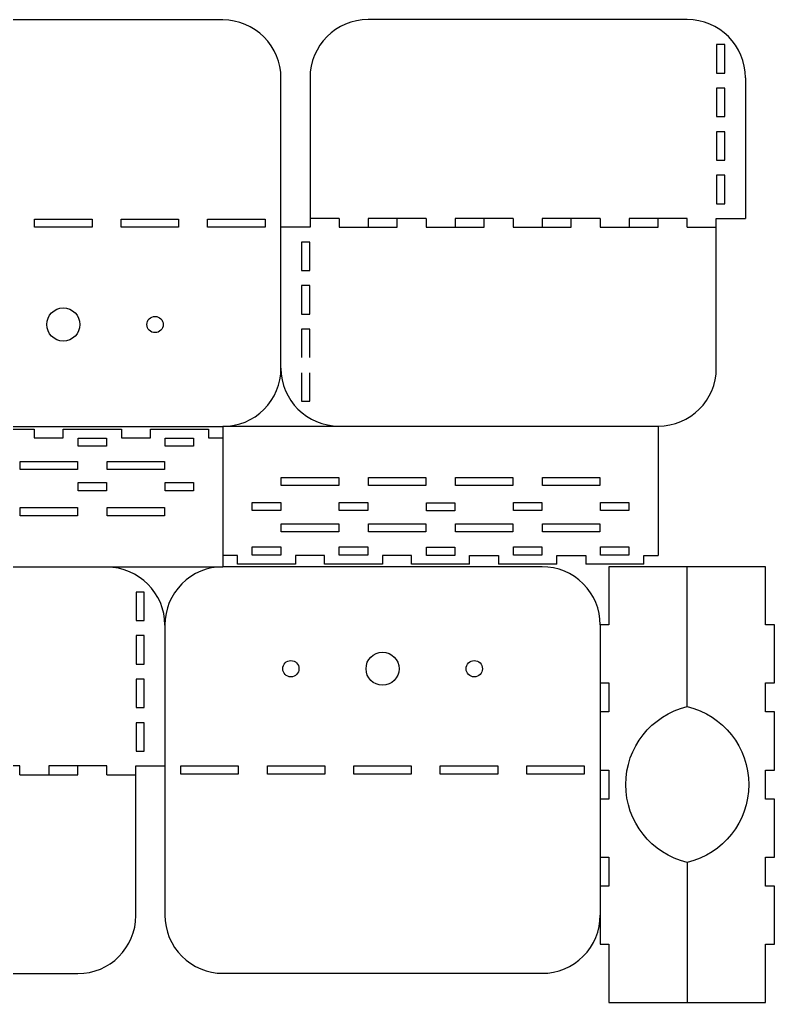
# Model space of a CAD drawing. Header units: millimetres. Extents: x 109 to 637, y -117 to 231.
# Drawn here: x 376.7 to 636.8, y -117 to 221.4 of the extents above; entities that cross this region are included whole.
import ezdxf

# ---------------------------------------------------------------- set-up
doc = ezdxf.new("R2010")
doc.units = ezdxf.units.MM
doc.header["$MEASUREMENT"] = 0

msp = doc.modelspace()

# ---------------------------------------------------------------- linework, layer by layer
for p, q in [((606.78, 221.44), (496.78, 221.44)), ((619.68, 212.84), (616.88, 212.84)), ((616.88, 212.84), (616.88, 203.04)), ((619.68, 203.04), (619.68, 212.84)), ((476.78, 201.44), (476.78, 149.94)), ((616.88, 203.04), (619.68, 203.04)), ((626.78, 201.44), (626.78, 152.94)), ((619.68, 197.84), (616.88, 197.84)), ((616.88, 197.84), (616.88, 188.04)), ((619.68, 188.04), (619.68, 197.84)), ((616.88, 188.04), (619.68, 188.04)), ((619.68, 182.84), (616.88, 182.84)), ((616.88, 182.84), (616.88, 173.04)), ((619.68, 173.04), (619.68, 182.84)), ((616.88, 173.04), (619.68, 173.04)), ((619.68, 167.84), (616.88, 167.84)), ((616.88, 167.84), (616.88, 158.04)), ((619.68, 158.04), (619.68, 167.84)), ((616.88, 158.04), (619.68, 158.04)), ((486.78, 152.94), (476.78, 152.94)), ((486.78, 152.94), (486.78, 149.94)), ((516.78, 152.94), (496.78, 152.94)), ((496.78, 152.94), (496.78, 149.94)), ((506.78, 149.94), (506.78, 152.94)), ((516.78, 152.94), (516.78, 149.94)), ((546.78, 152.94), (526.78, 152.94)), ((526.78, 152.94), (526.78, 149.94)), ((536.78, 149.94), (536.78, 152.94)), ((546.78, 152.94), (546.78, 149.94)), ((576.78, 152.94), (556.78, 152.94)), ((556.78, 152.94), (556.78, 149.94)), ((566.78, 149.94), (566.78, 152.94)), ((576.78, 152.94), (576.78, 149.94)), ((606.78, 152.94), (586.78, 152.94)), ((586.78, 152.94), (586.78, 149.94)), ((596.78, 149.94), (596.78, 152.94)), ((606.78, 149.94), (606.78, 152.94)), ((616.78, 101.44), (616.78, 152.94)), ((616.78, 152.94), (626.78, 152.94)), ((476.78, 149.94), (466.78, 149.94)), ((486.78, 149.94), (506.78, 149.94)), ((516.78, 149.94), (536.78, 149.94)), ((546.78, 149.94), (566.78, 149.94)), ((576.78, 149.94), (596.78, 149.94)), ((606.78, 149.94), (616.78, 149.94)), ((476.68, 144.84), (473.88, 144.84)), ((473.88, 144.84), (473.88, 135.04)), ((476.68, 135.04), (476.68, 144.84)), ((473.88, 135.04), (476.68, 135.04)), ((476.68, 129.84), (473.88, 129.84)), ((473.88, 129.84), (473.88, 120.04)), ((476.68, 120.04), (476.68, 129.84)), ((473.88, 120.04), (476.68, 120.04)), ((476.68, 114.84), (473.88, 114.84)), ((473.88, 114.84), (473.88, 105.04)), ((476.68, 105.04), (476.68, 114.84)), ((473.88, 99.84), (473.88, 90.04)), ((476.68, 90.04), (476.68, 99.84)), ((473.88, 90.04), (476.68, 90.04)), ((446.78, 81.44), (446.78, 32.89)), ((446.78, 81.44), (596.78, 81.44)), ((596.78, 81.44), (596.78, 36.94)), ((361.78, 80.39), (381.78, 80.39)), ((381.78, 80.39), (381.78, 77.39)), ((391.78, 80.39), (411.78, 80.39)), ((391.78, 77.39), (391.78, 80.39)), ((411.78, 80.39), (411.78, 77.39)), ((421.78, 80.39), (441.78, 80.39)), ((421.78, 77.39), (421.78, 80.39)), ((441.78, 80.39), (441.78, 77.39)), ((381.78, 77.39), (391.78, 77.39)), ((396.88, 74.49), (396.88, 77.29)), ((396.88, 77.29), (406.68, 77.29)), ((406.68, 74.49), (396.88, 74.49)), ((406.68, 77.29), (406.68, 74.49)), ((411.78, 77.39), (421.78, 77.39)), ((426.88, 74.49), (426.88, 77.29)), ((426.88, 77.29), (436.68, 77.29)), ((436.68, 74.49), (426.88, 74.49)), ((436.68, 77.29), (436.68, 74.49)), ((441.78, 77.39), (446.78, 77.39)), ((376.88, 66.49), (376.88, 69.29)), ((376.88, 69.29), (396.68, 69.29)), ((396.68, 69.29), (396.68, 66.49)), ((406.88, 66.49), (406.88, 69.29)), ((406.88, 69.29), (426.68, 69.29)), ((426.68, 69.29), (426.68, 66.49)), ((396.68, 66.49), (376.88, 66.49)), ((426.68, 66.49), (406.88, 66.49)), ((396.88, 59.19), (396.88, 61.99)), ((396.88, 61.99), (406.68, 61.99)), ((406.68, 61.99), (406.68, 59.19)), ((426.88, 59.19), (426.88, 61.99)), ((426.88, 61.99), (436.68, 61.99)), ((436.68, 61.99), (436.68, 59.19)), ((466.88, 60.94), (466.88, 63.74)), ((466.88, 63.74), (486.68, 63.74)), ((486.68, 60.94), (466.88, 60.94)), ((486.68, 63.74), (486.68, 60.94)), ((496.88, 60.94), (496.88, 63.74)), ((496.88, 63.74), (516.68, 63.74)), ((516.68, 60.94), (496.88, 60.94)), ((516.68, 63.74), (516.68, 60.94)), ((526.88, 60.94), (526.88, 63.74)), ((526.88, 63.74), (546.68, 63.74)), ((546.68, 60.94), (526.88, 60.94)), ((546.68, 63.74), (546.68, 60.94)), ((556.88, 60.94), (556.88, 63.74)), ((556.88, 63.74), (576.68, 63.74)), ((576.68, 60.94), (556.88, 60.94)), ((576.68, 63.74), (576.68, 60.94)), ((406.68, 59.19), (396.88, 59.19)), ((436.68, 59.19), (426.88, 59.19)), ((456.88, 52.34), (456.88, 55.14)), ((456.88, 55.14), (466.68, 55.14)), ((466.68, 55.14), (466.68, 52.34)), ((486.88, 52.34), (486.88, 55.14)), ((486.88, 55.14), (496.68, 55.14)), ((496.68, 55.14), (496.68, 52.34)), ((516.88, 52.24), (516.88, 55.04)), ((516.88, 55.04), (526.68, 55.04)), ((526.68, 55.04), (526.68, 52.24)), ((546.88, 52.34), (546.88, 55.14)), ((546.88, 55.14), (556.68, 55.14)), ((556.68, 55.14), (556.68, 52.34)), ((576.88, 52.34), (576.88, 55.14)), ((576.88, 55.14), (586.68, 55.14)), ((586.68, 55.14), (586.68, 52.34)), ((376.88, 50.59), (376.88, 53.39)), ((376.88, 53.39), (396.68, 53.39)), ((396.68, 53.39), (396.68, 50.59)), ((406.88, 50.59), (406.88, 53.39)), ((406.88, 53.39), (426.68, 53.39)), ((426.68, 53.39), (426.68, 50.59)), ((466.68, 52.34), (456.88, 52.34)), ((496.68, 52.34), (486.88, 52.34)), ((526.68, 52.24), (516.88, 52.24)), ((556.68, 52.34), (546.88, 52.34)), ((586.68, 52.34), (576.88, 52.34)), ((396.68, 50.59), (376.88, 50.59)), ((426.68, 50.59), (406.88, 50.59)), ((466.88, 45.04), (466.88, 47.84)), ((466.88, 47.84), (486.68, 47.84)), ((486.68, 47.84), (486.68, 45.04)), ((496.88, 45.04), (496.88, 47.84)), ((496.88, 47.84), (516.68, 47.84)), ((516.68, 47.84), (516.68, 45.04)), ((526.88, 45.04), (526.88, 47.84)), ((526.88, 47.84), (546.68, 47.84)), ((546.68, 47.84), (546.68, 45.04)), ((556.88, 45.04), (556.88, 47.84)), ((556.88, 47.84), (576.68, 47.84)), ((576.68, 47.84), (576.68, 45.04)), ((486.68, 45.04), (466.88, 45.04)), ((516.68, 45.04), (496.88, 45.04)), ((546.68, 45.04), (526.88, 45.04)), ((576.68, 45.04), (556.88, 45.04)), ((456.88, 37.04), (456.88, 39.84)), ((456.88, 39.84), (466.68, 39.84)), ((466.68, 39.84), (466.68, 37.04)), ((486.88, 37.04), (486.88, 39.84)), ((486.88, 39.84), (496.68, 39.84)), ((496.68, 39.84), (496.68, 37.04)), ((516.88, 36.94), (516.88, 39.74)), ((516.88, 39.74), (526.68, 39.74)), ((526.68, 39.74), (526.68, 36.94)), ((546.88, 37.04), (546.88, 39.84)), ((546.88, 39.84), (556.68, 39.84)), ((556.68, 39.84), (556.68, 37.04)), ((576.88, 37.04), (576.88, 39.84)), ((576.88, 39.84), (586.68, 39.84)), ((586.68, 39.84), (586.68, 37.04)), ((451.78, 36.94), (446.78, 36.94)), ((451.78, 33.94), (451.78, 36.94)), ((471.78, 33.94), (451.78, 33.94)), ((466.68, 37.04), (456.88, 37.04)), ((481.78, 36.94), (471.78, 36.94)), ((471.78, 36.94), (471.78, 33.94)), ((481.78, 33.94), (481.78, 36.94)), ((501.78, 33.94), (481.78, 33.94)), ((496.68, 37.04), (486.88, 37.04)), ((511.78, 36.94), (501.78, 36.94)), ((501.78, 36.94), (501.78, 33.94)), ((511.78, 33.94), (511.78, 36.94)), ((531.78, 33.94), (511.78, 33.94)), ((526.68, 36.94), (516.88, 36.94)), ((531.78, 33.94), (531.78, 36.94)), ((531.78, 36.94), (541.78, 36.94)), ((541.78, 36.94), (541.78, 33.94)), ((561.78, 33.94), (541.78, 33.94)), ((556.68, 37.04), (546.88, 37.04)), ((561.78, 33.94), (561.78, 36.94)), ((561.78, 36.94), (571.78, 36.94)), ((571.78, 36.94), (571.78, 33.94)), ((591.78, 33.94), (571.78, 33.94)), ((586.68, 37.04), (576.88, 37.04)), ((591.78, 33.94), (591.78, 36.94)), ((591.78, 36.94), (596.78, 36.94)), ((446.78, 32.89), (296.78, 32.89)), ((419.68, 24.29), (416.88, 24.29)), ((416.88, 24.29), (416.88, 14.49)), ((419.68, 14.49), (419.68, 24.29)), ((416.88, 14.49), (419.68, 14.49)), ((419.68, 9.29), (416.88, 9.29)), ((416.88, 9.29), (416.88, -0.51)), ((419.68, -0.51), (419.68, 9.29)), ((416.88, -0.51), (419.68, -0.51)), ((419.68, -5.71), (416.88, -5.71)), ((416.88, -5.71), (416.88, -15.51)), ((419.68, -15.51), (419.68, -5.71)), ((416.88, -15.51), (419.68, -15.51)), ((419.68, -20.71), (416.88, -20.71)), ((416.88, -20.71), (416.88, -30.51)), ((419.68, -30.51), (419.68, -20.71)), ((416.88, -30.51), (419.68, -30.51)), ((376.78, -35.61), (356.78, -35.61)), ((376.78, -38.61), (376.78, -35.61)), ((406.78, -35.61), (386.78, -35.61)), ((386.78, -35.61), (386.78, -38.61)), ((396.78, -38.61), (396.78, -35.61)), ((406.78, -38.61), (406.78, -35.61)), ((416.78, -35.61), (426.78, -35.61)), ((416.78, -87.11), (416.78, -35.61)), ((376.78, -38.61), (396.78, -38.61)), ((406.78, -38.61), (416.78, -38.61)), ((286.78, -107.11), (396.78, -107.11))]:
    msp.add_line(p, q)
for points in [[(316.78, 101.34, 0.414214), (336.78, 81.34), (446.78, 81.34, 0.414214), (466.78, 101.34), (466.78, 201.34, 0.414214), (446.78, 221.34), (336.78, 221.34, 0.414214), (316.78, 201.34)], [(576.78, 12.99, 0.414214), (556.78, 32.99), (446.78, 32.99, 0.414214), (426.78, 12.99), (426.78, -87.01, 0.414214), (446.78, -107.01), (556.78, -107.01, 0.414214), (576.78, -87.01)], [(606.78, -68.86, -0.789639), (606.78, -15.16), (606.78, 32.99)], [(606.78, -15.16, -0.789639), (606.78, -68.86), (606.78, -117.01)]]:
    msp.add_lwpolyline(points, format="xyb")
for points in [[(401.68, 149.94), (381.88, 149.94), (381.88, 152.74), (401.68, 152.74)], [(431.48, 149.94), (411.68, 149.94), (411.68, 152.74), (431.48, 152.74)], [(461.28, 149.94), (441.48, 149.94), (441.48, 152.74), (461.28, 152.74)], [(432.28, -35.61), (452.08, -35.61), (452.08, -38.41), (432.28, -38.41)], [(462.08, -35.61), (481.88, -35.61), (481.88, -38.41), (462.08, -38.41)], [(491.88, -35.61), (511.68, -35.61), (511.68, -38.41), (491.88, -38.41)], [(521.68, -35.61), (541.48, -35.61), (541.48, -38.41), (521.68, -38.41)], [(551.48, -35.61), (571.28, -35.61), (571.28, -38.41), (551.48, -38.41)]]:
    msp.add_lwpolyline(points, close=True)
for points in [[(579.78, 32.99), (579.78, 12.99), (576.78, 12.99)], [(579.78, -117.01), (633.78, -117.01), (633.78, -97.01), (636.78, -97.01), (636.78, -77.01), (633.78, -77.01), (633.78, -67.01), (636.78, -67.01), (636.78, -47.01), (633.78, -47.01), (633.78, -37.01), (636.78, -37.01), (636.78, -17.01), (633.78, -17.01), (633.78, -7.01), (636.78, -7.01), (636.78, 12.99), (633.78, 12.99), (633.78, 32.99), (579.78, 32.99)], [(576.78, 12.99), (576.78, -97.01), (579.78, -97.01), (579.78, -117.01)], [(576.78, -7.01), (579.78, -7.01), (579.78, -17.01), (576.78, -17.01)], [(576.78, -37.01), (579.78, -37.01), (579.78, -47.01), (576.78, -47.01)], [(576.78, -67.01), (579.78, -67.01), (579.78, -77.01), (576.78, -77.01)]]:
    msp.add_lwpolyline(points)
for centre, radius in [((391.78, 116.44), 5.7), ((423.38, 116.44), 2.8), ((501.78, -2.11), 5.7), ((470.18, -2.11), 2.8), ((533.38, -2.11), 2.8)]:
    msp.add_circle(centre, radius)
for centre, start, end in [((496.78, 201.44), 90, 180), ((606.78, 201.44), 0, 90), ((486.78, 101.44), 180, 270), ((596.78, 101.44), 270, 0), ((406.78, 12.89), 0, 90), ((396.78, -87.11), 270, 0)]:
    msp.add_arc(centre, 20, start, end)

doc.saveas('drawing.dxf')
